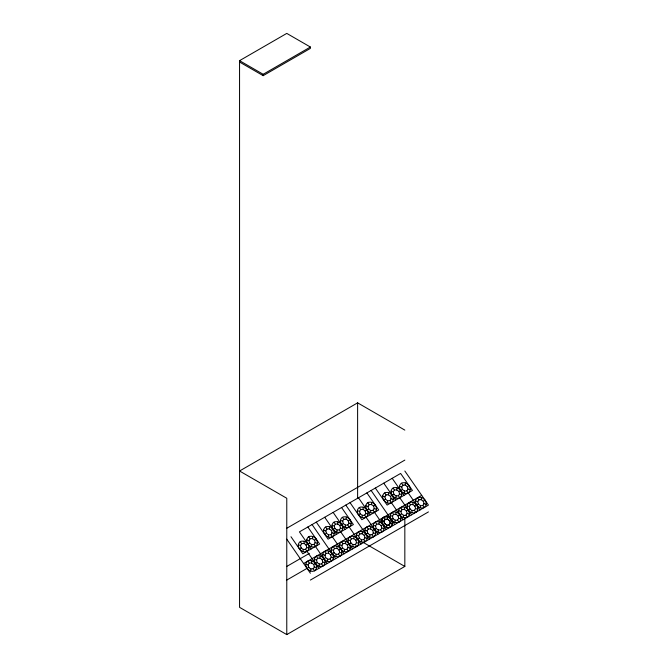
<?xml version="1.0" encoding="UTF-8"?>
<svg xmlns="http://www.w3.org/2000/svg" width="668" height="668" viewBox="0 0 668 668"><rect width="100%" height="100%" fill="white"/><g stroke="black" fill="none" stroke-linecap="round" stroke-linejoin="round"><path stroke-width="1" d="M303.047 551.643L303.305 549.372M303.973 543.585L304.232 541.314M311.472 546.775L311.739 544.504M312.407 538.717L312.666 536.446M310.637 571.115L310.896 568.844M311.564 563.057L311.831 560.794M319.062 566.247L319.329 563.976M319.997 558.197L320.256 555.926M328.33 537.039L328.598 534.767M329.266 528.989L329.524 526.718M327.495 561.379L327.754 559.108M328.422 553.329L328.689 551.058M336.764 532.171L337.023 529.899M337.691 524.121L337.958 521.85M335.921 556.511L336.188 554.248M336.856 548.461L337.115 546.19M345.189 527.303L345.456 525.04M346.124 519.253L346.383 516.982M344.354 551.651L344.613 549.38M345.281 543.593L345.548 541.322M352.779 546.783L353.046 544.512M353.714 538.725L353.973 536.454M362.098 517.55L362.357 515.279M363.025 509.492L363.292 507.221M361.213 541.915L361.471 539.644M362.139 533.857L362.407 531.586M370.531 512.682L370.79 510.41M371.458 504.624L371.717 502.353M369.638 537.047A5.962 4.818 46.1 0 0 375.6 533.607A5.962 4.818 46.1 0 0 370.832 526.726A5.962 4.818 46.1 0 0 364.87 530.167L365.296 532.972L367.041 535.494L369.638 537.047L369.905 534.776M370.573 528.989L370.832 526.726M378.071 532.179A5.962 4.818 46.1 0 0 384.033 528.739A5.962 4.818 46.1 0 0 379.265 521.858A5.962 4.818 46.1 0 0 373.303 525.298L373.721 528.112L375.466 530.626L378.071 532.179L378.33 529.908M378.998 524.13L379.265 521.858M387.39 502.946L387.649 500.674M388.317 494.888L388.576 492.625M382.154 523.244L382.113 519.128L383.774 517.257A5.962 4.818 46.1 0 1 391.356 519.687A5.962 4.818 46.1 0 1 390.513 526.994A5.962 4.818 46.1 0 1 386.505 527.311L386.764 525.04A3.34 2.697 46.1 0 1 384.142 521.157L381.729 520.43A5.962 4.818 46.1 0 1 383.724 517.283C394.613 513.007 395.147 533.924 383.9 525.758M387.69 516.99L387.432 519.261A3.34 2.697 46.1 0 1 390.104 523.119L392.508 523.846M386.547 527.286L386.814 525.015A3.34 2.697 46.1 0 1 384.092 521.19L385.252 519.395L383.733 517.291M387.741 516.965L387.482 519.236A3.34 2.697 46.1 0 1 390.154 523.086L389.536 524.43M395.815 498.077L396.082 495.806M396.75 490.028L397.009 487.757M394.98 522.418L395.239 520.147M395.907 514.368L396.174 512.097M404.249 493.209L404.507 490.938M405.175 485.16L405.434 482.889M403.405 517.55L403.672 515.279M404.34 509.5L404.599 507.229M411.839 512.682L412.098 510.419M412.766 504.632L413.033 502.361M420.264 507.822L420.531 505.551M421.199 499.764L421.458 497.493M384.142 521.157L384.71 519.846M389.962 523.804L388.308 525.14M404.833 517.9L404.833 566.439L286.772 634.6L239.553 607.337L239.553 60.663L286.772 33.4L310.386 47.036L310.386 48.397L263.167 75.659L239.553 62.032M239.553 60.663L263.167 74.298L310.386 47.036M404.833 430.108L357.614 402.846L239.553 471.007L286.772 498.27L286.772 634.6M286.772 528.263L404.833 460.102M299.423 548.912L301.276 547.843M306.002 545.113L309.71 542.975M314.428 540.245L316.281 539.176M324.715 534.308L326.569 533.239M331.286 530.517L334.994 528.371M339.72 525.649L343.427 523.512M348.145 520.781L349.999 519.712M358.482 514.819L360.336 513.75M365.054 511.02L368.761 508.882M373.487 506.152L375.341 505.083M383.766 500.215L385.62 499.146M390.346 496.416L394.053 494.278M398.771 491.556L402.478 489.41M407.204 486.688L409.058 485.619M286.772 566.439L309.309 553.43M303.648 563.516L421.708 495.355M286.413 580.275L308.866 567.316M313.593 564.585L317.3 562.448M322.018 559.726L325.725 557.58M330.451 554.857L334.159 552.712M338.885 549.989L342.584 547.852M347.31 545.121L351.017 542.984M355.743 540.253L359.451 538.116M364.169 535.385L367.876 533.248M372.602 530.526L376.309 528.38M381.027 525.658L384.785 523.487M389.461 520.789L393.21 518.619M397.936 515.896L401.643 513.75M406.361 511.028L410.069 508.891M414.795 506.16L418.502 504.023M423.228 501.292L425.073 500.223M310.386 580.066L428.447 511.905M385.211 519.428L387.482 519.236L385.887 519.161M387.549 525.198L388.358 525.106M386.764 525.04L387.599 525.165M399.481 486.329L401.835 487.089M407.847 489.018L410.21 489.769M391.047 491.197L393.41 491.949M399.414 493.877L401.777 494.637M415.496 500.933L417.859 501.693M423.871 503.622L426.226 504.382M382.622 496.065L384.977 496.817M390.989 498.745L393.343 499.505M407.071 505.801L409.426 506.561M415.438 508.49L417.801 509.241M398.637 510.669L401 511.429M407.012 513.358L409.367 514.11M365.755 505.793L368.118 506.553M374.13 508.482L376.485 509.241M390.212 515.537L392.567 516.297M398.579 518.218L400.942 518.978M357.33 510.661L359.685 511.421M365.697 513.35L368.06 514.101M373.303 525.298L375.658 526.058M381.67 527.979L384.033 528.739M340.421 520.422L342.784 521.182M348.796 523.111L351.151 523.862M364.87 530.167L367.233 530.918M373.245 532.847L375.6 533.607M331.996 525.29L334.351 526.05M340.363 527.979L342.726 528.73M356.445 535.035L358.799 535.786M364.811 537.715L367.175 538.475M323.562 530.158L325.926 530.918M331.938 532.839L334.292 533.598M348.011 539.894L350.374 540.654M356.386 542.583L358.741 543.343M339.586 544.762L341.941 545.522M347.953 547.451L350.316 548.203M306.704 539.894L309.067 540.646M315.071 542.575L317.434 543.335M331.153 549.63L333.516 550.39M339.528 552.319L341.882 553.071M298.279 544.754L300.633 545.514M306.645 547.443L309 548.203M322.727 554.498L325.082 555.258M331.094 557.179L333.457 557.939M314.294 559.366L316.657 560.118M322.669 562.047L325.024 562.807M305.869 564.235L308.224 564.986M314.236 566.915L316.599 567.675M362.958 542.257L404.833 566.439M383.95 525.733L382.205 523.211M404.833 471.007L428.447 505.091L314.603 570.823A5.962 4.818 46.1 0 1 305.894 565.629A5.962 4.818 46.1 0 1 313.192 561.412A5.962 4.818 46.1 0 1 314.603 570.823L313.117 568.677A3.34 2.697 46.1 0 1 308.24 565.771A3.34 2.697 46.1 0 1 312.332 563.408A3.34 2.697 46.1 0 1 313.117 568.677M417.492 497.794L418.978 499.931M422.752 505.384A3.34 2.697 46.1 0 0 421.967 500.115A3.34 2.697 46.1 0 0 417.876 502.478A3.34 2.697 46.1 0 0 422.752 505.384L424.238 507.521A5.962 4.818 46.1 0 0 422.827 498.119A5.962 4.818 46.1 0 0 415.529 502.328A5.962 4.818 46.1 0 0 424.238 507.521M401.468 483.181L402.954 485.327M406.728 490.78A3.34 2.697 46.1 0 0 405.944 485.502A3.34 2.697 46.1 0 0 401.852 487.865A3.34 2.697 46.1 0 0 406.728 490.78L420.022 509.96M392.191 478.313L403.998 495.347M409.058 502.653L410.544 504.799M414.319 510.252A3.34 2.697 46.1 0 0 413.534 504.983A3.34 2.697 46.1 0 0 409.442 507.338A3.34 2.697 46.1 0 0 414.319 510.252L415.805 512.389A5.962 4.818 46.1 0 0 414.394 502.979A5.962 4.818 46.1 0 0 407.096 507.196A5.962 4.818 46.1 0 0 415.805 512.389M393.043 488.049L394.521 490.187M398.303 495.639A3.34 2.697 46.1 0 0 397.51 490.37A3.34 2.697 46.1 0 0 393.427 492.733A3.34 2.697 46.1 0 0 398.303 495.639L411.588 514.828M383.766 483.173L395.573 500.215M400.633 507.521L402.111 509.667M405.894 515.12A3.34 2.697 46.1 0 0 405.1 509.843A3.34 2.697 46.1 0 0 401.017 512.206A3.34 2.697 46.1 0 0 405.894 515.12L407.371 517.257A5.962 4.818 46.1 0 0 405.969 507.847A5.962 4.818 46.1 0 0 398.671 512.064A5.962 4.818 46.1 0 0 407.371 517.257M384.609 492.917L386.096 495.055M389.87 500.507A3.34 2.697 46.1 0 0 389.085 495.238A3.34 2.697 46.1 0 0 384.993 497.602A3.34 2.697 46.1 0 0 389.87 500.507L403.163 519.687M375.332 488.041L387.139 505.083L412.432 490.479L400.625 473.445L299.423 531.87L311.23 548.912M392.2 512.389L393.686 514.527M397.46 519.988A3.34 2.697 46.1 0 0 396.675 514.711A3.34 2.697 46.1 0 0 392.584 517.074A3.34 2.697 46.1 0 0 397.46 519.988L398.946 522.125A5.962 4.818 46.1 0 0 397.535 512.715A5.962 4.818 46.1 0 0 390.237 516.932A5.962 4.818 46.1 0 0 398.946 522.125M371.116 490.479L394.73 524.555M366.907 492.909L378.706 509.951L361.839 519.687L350.032 502.653M388.985 524.881L390.513 526.985M367.751 502.653L369.237 504.791M373.011 510.243A3.34 2.697 46.1 0 0 372.226 504.975A3.34 2.697 46.1 0 0 368.135 507.338A3.34 2.697 46.1 0 0 373.011 510.243L386.304 529.423M358.474 497.777L370.281 514.819M375.299 522.151L376.777 524.288M380.56 529.741A3.34 2.697 46.1 0 0 379.766 524.472A3.34 2.697 46.1 0 0 375.675 526.835A3.34 2.697 46.1 0 0 380.56 529.741L382.038 531.887M359.326 507.513L360.803 509.659M364.586 515.111A3.34 2.697 46.1 0 0 363.793 509.843A3.34 2.697 46.1 0 0 359.701 512.197A3.34 2.697 46.1 0 0 364.586 515.111L377.871 534.291M366.866 527.019L368.352 529.156M372.126 534.609A3.34 2.697 46.1 0 0 371.341 529.34A3.34 2.697 46.1 0 0 367.25 531.703A3.34 2.697 46.1 0 0 372.126 534.609L373.612 536.755M345.807 505.091L369.421 539.168M341.582 507.53L353.389 524.572L328.088 539.176L316.281 522.134M358.44 531.887L359.918 534.024M363.701 539.477A3.34 2.697 46.1 0 0 362.908 534.208A3.34 2.697 46.1 0 0 358.816 536.571A3.34 2.697 46.1 0 0 363.701 539.477L365.179 541.623A5.962 4.818 46.1 0 0 363.776 532.212A5.962 4.818 46.1 0 0 356.47 536.429A5.962 4.818 46.1 0 0 365.179 541.623M342.417 517.274L343.895 519.42M347.677 524.873A3.34 2.697 46.1 0 0 346.884 519.604A3.34 2.697 46.1 0 0 342.801 521.958A3.34 2.697 46.1 0 0 347.677 524.873L360.962 544.053M333.14 512.406L344.947 529.448M350.007 536.755L351.493 538.892M355.267 544.345A3.34 2.697 46.1 0 0 354.483 539.076A3.34 2.697 46.1 0 0 350.391 541.439A3.34 2.697 46.1 0 0 355.267 544.345L356.754 546.482A5.962 4.818 46.1 0 0 355.343 537.08A5.962 4.818 46.1 0 0 348.045 541.289A5.962 4.818 46.1 0 0 356.754 546.482M333.983 522.142L335.47 524.288M339.244 529.741A3.34 2.697 46.1 0 0 338.459 524.463A3.34 2.697 46.1 0 0 334.367 526.827A3.34 2.697 46.1 0 0 339.244 529.741L352.537 548.921M324.706 517.274L336.513 534.308M341.573 541.614L343.06 543.76M346.834 549.213A3.34 2.697 46.1 0 0 346.049 543.944A3.34 2.697 46.1 0 0 341.958 546.299A3.34 2.697 46.1 0 0 346.834 549.213L348.32 551.35A5.962 4.818 46.1 0 0 346.909 541.948A5.962 4.818 46.1 0 0 339.611 546.157A5.962 4.818 46.1 0 0 348.32 551.35M325.558 527.01L327.036 529.148M330.819 534.6A3.34 2.697 46.1 0 0 330.025 529.332A3.34 2.697 46.1 0 0 325.942 531.695A3.34 2.697 46.1 0 0 330.819 534.6L344.103 553.789M333.148 546.482L334.635 548.628M338.409 554.081A3.34 2.697 46.1 0 0 337.624 548.812A3.34 2.697 46.1 0 0 333.532 551.167A3.34 2.697 46.1 0 0 338.409 554.081L339.895 556.219A5.962 4.818 46.1 0 0 338.484 546.808A5.962 4.818 46.1 0 0 331.186 551.025A5.962 4.818 46.1 0 0 339.895 556.219M312.065 524.572L335.678 558.648M307.848 527.002L319.655 544.044L302.796 553.78L290.989 536.738M324.715 551.35L326.201 553.496M329.975 558.949A3.34 2.697 46.1 0 0 329.19 553.672A3.34 2.697 46.1 0 0 325.099 556.035A3.34 2.697 46.1 0 0 329.975 558.949L331.462 561.087A5.962 4.818 46.1 0 0 330.05 551.676A5.962 4.818 46.1 0 0 322.753 555.893A5.962 4.818 46.1 0 0 331.462 561.087M308.7 536.746L310.177 538.884M313.96 544.337A3.34 2.697 46.1 0 0 313.167 539.068A3.34 2.697 46.1 0 0 309.084 541.431A3.34 2.697 46.1 0 0 313.96 544.337L327.245 563.516M316.29 556.219L317.768 558.356M321.55 563.809A3.34 2.697 46.1 0 0 320.757 558.54A3.34 2.697 46.1 0 0 316.674 560.903A3.34 2.697 46.1 0 0 321.55 563.809L323.028 565.955A5.962 4.818 46.1 0 0 321.625 556.544A5.962 4.818 46.1 0 0 314.327 560.761A5.962 4.818 46.1 0 0 323.028 565.955M300.266 541.614L301.752 543.752M305.526 549.205A3.34 2.697 46.1 0 0 304.742 543.936A3.34 2.697 46.1 0 0 300.65 546.299A3.34 2.697 46.1 0 0 305.526 549.205L318.82 568.385M307.856 561.087L309.342 563.224M286.772 539.168L310.386 573.253M381.729 520.43L381.762 521.825M357.614 402.846L357.614 498.587M263.167 74.298L263.167 75.659M306.729 541.289A5.962 4.818 46.1 0 0 315.438 546.482A5.962 4.818 46.1 0 0 314.035 537.072A5.962 4.818 46.1 0 0 306.729 541.289M298.304 546.148A5.962 4.818 46.1 0 0 307.013 551.342A5.962 4.818 46.1 0 0 305.602 541.94A5.962 4.818 46.1 0 0 298.304 546.148M323.596 531.553A5.962 4.818 46.1 0 0 332.297 536.746A5.962 4.818 46.1 0 0 330.894 527.336A5.962 4.818 46.1 0 0 323.596 531.553M332.021 526.685A5.962 4.818 46.1 0 0 340.73 531.878A5.962 4.818 46.1 0 0 339.319 522.468A5.962 4.818 46.1 0 0 332.021 526.685M365.788 507.187A5.962 4.818 46.1 0 0 374.498 512.381A5.962 4.818 46.1 0 0 373.086 502.979A5.962 4.818 46.1 0 0 365.788 507.187M357.355 512.055A5.962 4.818 46.1 0 0 366.064 517.249A5.962 4.818 46.1 0 0 364.661 507.839A5.962 4.818 46.1 0 0 357.355 512.055M382.647 497.46A5.962 4.818 46.1 0 0 391.356 502.653A5.962 4.818 46.1 0 0 389.945 493.243A5.962 4.818 46.1 0 0 382.647 497.46M391.072 492.592A5.962 4.818 46.1 0 0 399.781 497.785A5.962 4.818 46.1 0 0 398.378 488.375A5.962 4.818 46.1 0 0 391.072 492.592M340.455 521.817A5.962 4.818 46.1 0 0 349.155 527.01A5.962 4.818 46.1 0 0 347.752 517.6A5.962 4.818 46.1 0 0 340.455 521.817M399.506 487.724A5.962 4.818 46.1 0 0 408.215 492.917A5.962 4.818 46.1 0 0 406.804 483.507A5.962 4.818 46.1 0 0 399.506 487.724"/></g></svg>
